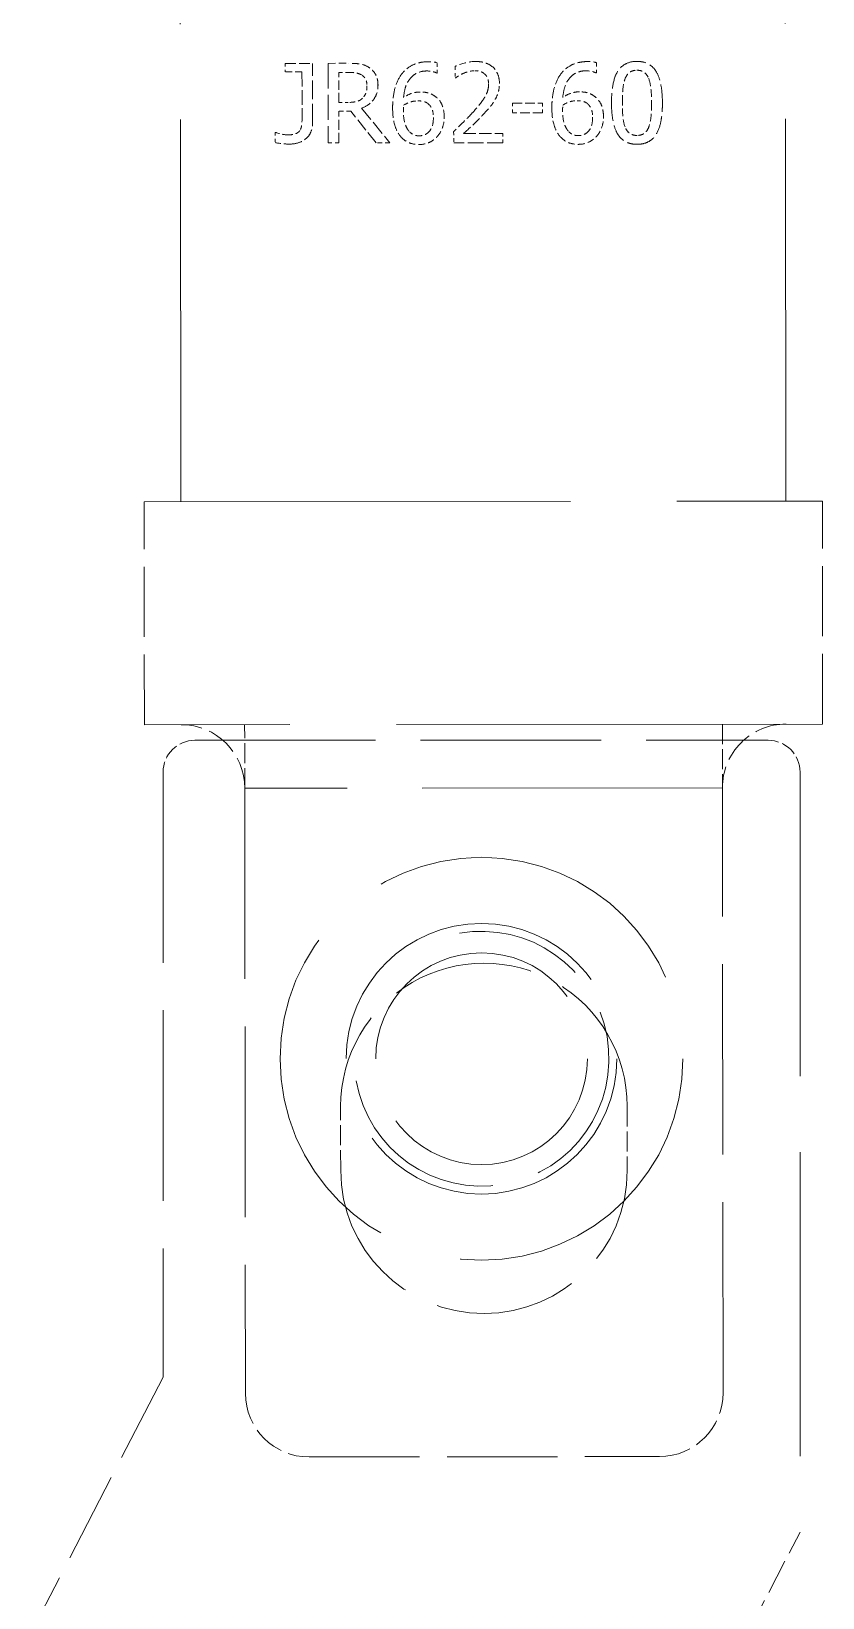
# Model space of a CAD drawing. Header units: millimetres. Extents: x 0 to 5945, y 0 to 4205.
# Drawn here: x 1895.6 to 1920.45, y 637.2 to 686.39 of the extents above; entities that cross this region are included whole.
import ezdxf

# ---------------------------------------------------------------- set-up
doc = ezdxf.new("R2010")
doc.units = ezdxf.units.MM
doc.header["$LTSCALE"] = 5
doc.linetypes.add('DASHED', pattern=[0.2067, 0.1654, -0.0413])
doc.layers.add('가려진 것(ISO)', color=2, linetype='DASHED', lineweight=18)

msp = doc.modelspace()

# ---------------------------------------------------------------- linework, layer by layer
at = {"layer": '가려진 것(ISO)', "ltscale": 14.513788}
for p, q in [((1900.291, 671.613), (1900.259, 701.613)), ((1919.291, 671.633), (1919.259, 701.633))]:
    msp.add_line(p, q, dxfattribs=at)
at = {"layer": '가려진 것(ISO)', "ltscale": 0.408742}
msp.add_line((1903.569, 685.379), (1904.43, 685.38), dxfattribs=at)
at = {"layer": '가려진 것(ISO)', "ltscale": 0.101}
msp.add_line((1903.569, 685.379), (1903.57, 685.114), dxfattribs=at)
at = {"layer": '가려진 것(ISO)', "ltscale": 0.704514}
msp.add_line((1904.432, 683.531), (1904.43, 685.38), dxfattribs=at)
at = {"layer": '가려진 것(ISO)', "ltscale": 0.277625}
msp.add_line((1904.921, 685.381), (1905.565, 685.382), dxfattribs=at)
at = {"layer": '가려진 것(ISO)', "ltscale": 0.952248}
msp.add_line((1904.921, 685.381), (1904.923, 682.881), dxfattribs=at)
at = {"layer": '가려진 것(ISO)', "ltscale": 0.122609}
for p, q in [((1908.347, 685.075), (1908.346, 685.397)), ((1913.347, 685.08), (1913.346, 685.402))]:
    msp.add_line(p, q, dxfattribs=at)
at = {"layer": '가려진 것(ISO)', "ltscale": 0.135729}
msp.add_line((1908.912, 685.288), (1908.912, 684.931), dxfattribs=at)
at = {"layer": '가려진 것(ISO)', "ltscale": 0.254898}
msp.add_line((1904.098, 685.115), (1903.57, 685.114), dxfattribs=at)
at = {"layer": '가려진 것(ISO)', "ltscale": 0.554793}
msp.add_line((1904.098, 685.115), (1904.1, 683.658), dxfattribs=at)
at = {"layer": '가려진 것(ISO)', "ltscale": 0.357995}
msp.add_line((1905.254, 684.154), (1905.253, 685.094), dxfattribs=at)
at = {"layer": '가려진 것(ISO)', "ltscale": 0.140725}
msp.add_line((1905.583, 685.094), (1905.253, 685.094), dxfattribs=at)
at = {"layer": '가려진 것(ISO)', "ltscale": 0.005363}
msp.add_line((1908.347, 685.075), (1908.333, 685.075), dxfattribs=at)
at = {"layer": '가려진 것(ISO)', "ltscale": 0.006873}
msp.add_line((1908.93, 684.931), (1908.912, 684.931), dxfattribs=at)
at = {"layer": '가려진 것(ISO)', "ltscale": 0.005708}
msp.add_line((1913.347, 685.08), (1913.333, 685.08), dxfattribs=at)
at = {"layer": '가려진 것(ISO)', "ltscale": 0.124447}
msp.add_line((1905.254, 684.154), (1905.546, 684.154), dxfattribs=at)
at = {"layer": '가려진 것(ISO)', "ltscale": 0.378833}
msp.add_line((1905.256, 682.881), (1905.255, 683.876), dxfattribs=at)
at = {"layer": '가려진 것(ISO)', "ltscale": 0.162092}
msp.add_line((1905.635, 683.876), (1905.255, 683.876), dxfattribs=at)
at = {"layer": '가려진 것(ISO)', "ltscale": 0.500089}
msp.add_line((1906.427, 682.883), (1905.635, 683.876), dxfattribs=at)
at = {"layer": '가려진 것(ISO)', "ltscale": 0.549816}
msp.add_line((1905.968, 683.97), (1906.858, 682.883), dxfattribs=at)
at = {"layer": '가려진 것(ISO)', "ltscale": 0.364289}
for p, q in [((1910.706, 684.133), (1911.652, 684.134)), ((1911.652, 683.83), (1910.706, 683.829))]:
    msp.add_line(p, q, dxfattribs=at)
at = {"layer": '가려진 것(ISO)', "ltscale": 0.115664}
for p, q in [((1910.706, 684.133), (1910.706, 683.829)), ((1911.652, 683.83), (1911.652, 684.134))]:
    msp.add_line(p, q, dxfattribs=at)
at = {"layer": '가려진 것(ISO)', "ltscale": 0.134957}
msp.add_line((1908.861, 683.24), (1908.862, 682.885), dxfattribs=at)
at = {"layer": '가려진 것(ISO)', "ltscale": 0.009279}
msp.add_line((1903.252, 683.213), (1903.27, 683.213), dxfattribs=at)
at = {"layer": '가려진 것(ISO)', "ltscale": 0.121838}
msp.add_line((1903.252, 683.213), (1903.252, 682.893), dxfattribs=at)
at = {"layer": '가려진 것(ISO)', "ltscale": 0.144507}
msp.add_line((1905.256, 682.881), (1904.923, 682.881), dxfattribs=at)
at = {"layer": '가려진 것(ISO)', "ltscale": 0.173639}
msp.add_line((1906.858, 682.883), (1906.427, 682.883), dxfattribs=at)
at = {"layer": '가려진 것(ISO)', "ltscale": 0.587895}
msp.add_line((1910.403, 682.887), (1908.862, 682.885), dxfattribs=at)
at = {"layer": '가려진 것(ISO)', "ltscale": 0.467898}
msp.add_line((1909.175, 683.175), (1910.403, 683.176), dxfattribs=at)
at = {"layer": '가려진 것(ISO)', "ltscale": 0.110261}
msp.add_line((1910.403, 682.887), (1910.403, 683.176), dxfattribs=at)
at = {"layer": '가려진 것(ISO)', "ltscale": 16.186726}
for p, q in [((1899.141, 671.612), (1920.441, 671.634)), ((1920.448, 664.634), (1899.148, 664.612))]:
    msp.add_line(p, q, dxfattribs=at)
at = {"layer": '가려진 것(ISO)', "ltscale": 2.666475}
for p, q in [((1899.148, 664.612), (1899.141, 671.612)), ((1920.448, 664.634), (1920.441, 671.634))]:
    msp.add_line(p, q, dxfattribs=at)
at = {"layer": '가려진 것(ISO)', "ltscale": 0.761779}
for p, q in [((1902.301, 662.615), (1902.298, 664.615)), ((1917.298, 664.631), (1917.301, 662.631)), ((1905.313, 650.618), (1905.311, 652.618)), ((1914.311, 652.628), (1914.313, 650.628))]:
    msp.add_line(p, q, dxfattribs=at)
at = {"layer": '가려진 것(ISO)', "ltscale": 6.856808}
msp.add_line((1900.737, 664.123), (1918.737, 664.123), dxfattribs=at)
at = {"layer": '가려진 것(ISO)', "ltscale": 7.237747}
for p, q in [((1899.737, 663.123), (1899.737, 644.123)), ((1902.301, 662.615), (1902.321, 643.615)), ((1917.321, 643.631), (1917.301, 662.631))]:
    msp.add_line(p, q, dxfattribs=at)
at = {"layer": '가려진 것(ISO)', "ltscale": 11.546256}
msp.add_line((1919.737, 663.123), (1919.737, 639.257), dxfattribs=at)
at = {"layer": '가려진 것(ISO)', "ltscale": 11.399102}
msp.add_line((1917.301, 662.631), (1902.301, 662.615), dxfattribs=at)
at = {"layer": '가려진 것(ISO)', "ltscale": 3.430929}
msp.add_line((1899.737, 644.123), (1895.599, 636.123), dxfattribs=at)
at = {"layer": '가려진 것(ISO)', "ltscale": 4.190233}
msp.add_line((1904.323, 641.617), (1915.323, 641.629), dxfattribs=at)
at = {"layer": '가려진 것(ISO)', "ltscale": 1.343958}
msp.add_line((1918.116, 636.123), (1919.737, 639.257), dxfattribs=at)
at = {"layer": '가려진 것(ISO)', "ltscale": 12.817657}
msp.add_circle((1909.737, 654.123), 6.325, dxfattribs=at)
at = {"layer": '가려진 것(ISO)', "ltscale": 12.918983}
msp.add_circle((1909.737, 654.123), 4.25, dxfattribs=at)
at = {"layer": '가려진 것(ISO)', "ltscale": 10.102645}
msp.add_circle((1909.737, 654.123), 3.324, dxfattribs=at)
at = {"layer": '가려진 것(ISO)', "ltscale": 1.196656}
for centre, start, end in [((1900.301, 662.613), 0.0611, 90.0611), ((1919.301, 662.633), 90.0611, 180.0611), ((1904.321, 643.617), 180.0611, 270.0611), ((1915.321, 643.629), 270.0611, 0.0611)]:
    msp.add_arc(centre, 2, start, end, dxfattribs=at)
at = {"layer": '가려진 것(ISO)', "ltscale": 0.598278}
for centre, start, end in [((1900.737, 663.123), 90, 180), ((1918.737, 663.123), 0, 90)]:
    msp.add_arc(centre, 1, start, end, dxfattribs=at)
at = {"layer": '가려진 것(ISO)', "ltscale": 7.180437}
msp.add_arc((1909.737, 654.123), 4, 190, 100, dxfattribs=at)
at = {"layer": '가려진 것(ISO)', "ltscale": 5.385303}
for centre, start, end in [((1909.811, 652.623), 0.0611, 180.0611), ((1909.813, 650.623), 180.0611, 0.0611)]:
    msp.add_arc(centre, 4.5, start, end, dxfattribs=at)
at = {"layer": '가려진 것(ISO)', "ltscale": 0.273012}
msp.add_open_spline([(1906.201, 685.251), (1906.126, 685.299), (1906.047, 685.333), (1905.866, 685.373), (1905.741, 685.378), (1905.636, 685.381), (1905.6, 685.382), (1905.565, 685.382)], degree=3, knots=[-0.05466437, -0.05466437, -0.05466437, -0.05466437, -0.03459199, -0.03459199, -0.01180829, -0.01180829, 0, 0, 0, 0], dxfattribs=at)
at = {"layer": '가려진 것(ISO)', "ltscale": 0.25046}
msp.add_open_spline([(1906.485, 684.704), (1906.485, 684.762), (1906.48, 684.82), (1906.457, 684.927), (1906.44, 684.976), (1906.395, 685.06), (1906.351, 685.132), (1906.247, 685.219), (1906.224, 685.236), (1906.201, 685.251)], degree=3, knots=[-0.1246315, -0.1246315, -0.1246315, -0.1246315, -0.0812809, -0.0812809, -0.0425618, -0.0425618, -0.0086872, -0.0086872, 0, 0, 0, 0], dxfattribs=at)
at = {"layer": '가려진 것(ISO)', "ltscale": 0.3789}
msp.add_open_spline([(1908.063, 685.431), (1907.979, 685.431), (1907.895, 685.424), (1907.737, 685.392), (1907.663, 685.369), (1907.512, 685.299), (1907.401, 685.235), (1907.269, 685.095), (1907.241, 685.062), (1907.216, 685.027)], degree=3, knots=[-0.1415252, -0.1415252, -0.1415252, -0.1415252, -0.0985965, -0.0985965, -0.0587664, -0.0587664, -0.013082, -0.013082, 0, 0, 0, 0], dxfattribs=at)
at = {"layer": '가려진 것(ISO)', "ltscale": 0.110616}
msp.add_open_spline([(1908.346, 685.397), (1908.268, 685.423), (1908.177, 685.428), (1908.094, 685.431), (1908.078, 685.431), (1908.063, 685.431)], degree=3, knots=[-0.02531161, -0.02531161, -0.02531161, -0.02531161, -0.00470546, -0.00470546, 0, 0, 0, 0], dxfattribs=at)
at = {"layer": '가려진 것(ISO)', "ltscale": 0.252628}
msp.add_open_spline([(1909.552, 685.439), (1909.356, 685.438), (1909.159, 685.389), (1908.956, 685.308), (1908.933, 685.298), (1908.912, 685.288)], degree=3, knots=[-0.06594445, -0.06594445, -0.06594445, -0.06594445, -0.00718469, -0.00718469, 0, 0, 0, 0], dxfattribs=at)
at = {"layer": '가려진 것(ISO)', "ltscale": 0.437306}
msp.add_open_spline([(1910.298, 684.753), (1910.298, 684.828), (1910.289, 684.904), (1910.249, 685.044), (1910.22, 685.106), (1910.142, 685.216), (1910.086, 685.276), (1909.926, 685.376), (1909.836, 685.407), (1909.679, 685.434), (1909.615, 685.439), (1909.552, 685.439)], degree=3, knots=[-0.1385155, -0.1385155, -0.1385155, -0.1385155, -0.105797, -0.105797, -0.0758174, -0.0758174, -0.0476943, -0.0476943, -0.0189913, -0.0189913, 0, 0, 0, 0], dxfattribs=at)
at = {"layer": '가려진 것(ISO)', "ltscale": 0.385581}
msp.add_open_spline([(1913.063, 685.436), (1912.978, 685.436), (1912.893, 685.429), (1912.733, 685.396), (1912.659, 685.373), (1912.507, 685.302), (1912.399, 685.239), (1912.269, 685.101), (1912.241, 685.067), (1912.216, 685.032)], degree=3, knots=[-0.1420813, -0.1420813, -0.1420813, -0.1420813, -0.0980684, -0.0980684, -0.0578578, -0.0578578, -0.0131224, -0.0131224, 0, 0, 0, 0], dxfattribs=at)
at = {"layer": '가려진 것(ISO)', "ltscale": 0.116559}
msp.add_open_spline([(1913.346, 685.402), (1913.267, 685.428), (1913.174, 685.434), (1913.092, 685.436), (1913.078, 685.436), (1913.063, 685.436)], degree=3, knots=[-0.0260772, -0.0260772, -0.0260772, -0.0260772, -0.00471545, -0.00471545, 0, 0, 0, 0], dxfattribs=at)
at = {"layer": '가려진 것(ISO)', "ltscale": 0.690458}
msp.add_open_spline([(1914.617, 685.442), (1914.506, 685.442), (1914.392, 685.425), (1914.214, 685.343), (1914.148, 685.295), (1914.019, 685.154), (1913.971, 685.064), (1913.876, 684.82), (1913.846, 684.638), (1913.821, 684.359), (1913.818, 684.248), (1913.818, 684.138)], degree=3, knots=[-0.1670447, -0.1670447, -0.1670447, -0.1670447, -0.1347496, -0.1347496, -0.1121471, -0.1121471, -0.0838653, -0.0838653, -0.0328227, -0.0328227, 0, 0, 0, 0], dxfattribs=at)
at = {"layer": '가려진 것(ISO)', "ltscale": 0.699436}
msp.add_open_spline([(1915.416, 684.142), (1915.416, 684.349), (1915.401, 684.57), (1915.328, 684.888), (1915.288, 685.004), (1915.197, 685.162), (1915.145, 685.239), (1914.985, 685.364), (1914.9, 685.401), (1914.746, 685.436), (1914.681, 685.442), (1914.617, 685.442)], degree=3, knots=[-0.2611007, -0.2611007, -0.2611007, -0.2611007, -0.1542755, -0.1542755, -0.0907483, -0.0907483, -0.0549056, -0.0549056, -0.0224065, -0.0224065, 0, 0, 0, 0], dxfattribs=at)
at = {"layer": '가려진 것(ISO)', "ltscale": 0.171168}
msp.add_open_spline([(1905.583, 685.094), (1905.703, 685.094), (1905.777, 685.083), (1905.879, 685.061), (1905.932, 685.041), (1905.981, 685.009)], degree=3, knots=[-0.03406026, -0.03406026, -0.03406026, -0.03406026, -0.01837756, -0.01837756, 0, 0, 0, 0], dxfattribs=at)
at = {"layer": '가려진 것(ISO)', "ltscale": 0.377433}
msp.add_open_spline([(1905.968, 683.97), (1906.063, 684.006), (1906.154, 684.056), (1906.281, 684.166), (1906.341, 684.227), (1906.434, 684.387), (1906.462, 684.472), (1906.482, 684.609), (1906.485, 684.656), (1906.485, 684.704)], degree=3, knots=[-0.1196822, -0.1196822, -0.1196822, -0.1196822, -0.0707649, -0.0707649, -0.0415471, -0.0415471, -0.0142504, -0.0142504, 0, 0, 0, 0], dxfattribs=at)
at = {"layer": '가려진 것(ISO)', "ltscale": 0.149238}
msp.add_open_spline([(1905.981, 685.009), (1906.01, 684.99), (1906.037, 684.966), (1906.078, 684.914), (1906.096, 684.885), (1906.131, 684.793), (1906.139, 684.735), (1906.139, 684.677)], degree=3, knots=[-0.0443716, -0.0443716, -0.0443716, -0.0443716, -0.02972846, -0.02972846, -0.01746242, -0.01746242, 0, 0, 0, 0], dxfattribs=at)
at = {"layer": '가려진 것(ISO)', "ltscale": 0.419814}
msp.add_open_spline([(1907.216, 685.027), (1907.133, 684.91), (1907.072, 684.78), (1906.988, 684.501), (1906.96, 684.34), (1906.946, 684.098), (1906.944, 684.039), (1906.944, 683.981)], degree=3, knots=[-0.1276001, -0.1276001, -0.1276001, -0.1276001, -0.0727855, -0.0727855, -0.0175093, -0.0175093, 0, 0, 0, 0], dxfattribs=at)
at = {"layer": '가려진 것(ISO)', "ltscale": 0.476875}
msp.add_open_spline([(1907.288, 684.306), (1907.297, 684.407), (1907.314, 684.51), (1907.368, 684.691), (1907.402, 684.771), (1907.504, 684.928), (1907.566, 684.985), (1907.691, 685.073), (1907.768, 685.106), (1907.906, 685.136), (1907.962, 685.141), (1908.019, 685.141)], degree=3, knots=[-0.1012376, -0.1012376, -0.1012376, -0.1012376, -0.080962, -0.080962, -0.0636958, -0.0636958, -0.0432584, -0.0432584, -0.0171702, -0.0171702, 0, 0, 0, 0], dxfattribs=at)
at = {"layer": '가려진 것(ISO)', "ltscale": 0.12489}
msp.add_open_spline([(1908.019, 685.141), (1908.169, 685.141), (1908.264, 685.104), (1908.313, 685.084), (1908.323, 685.08), (1908.333, 685.075)], degree=3, knots=[-0.01594945, -0.01594945, -0.01594945, -0.01594945, -0.00327413, -0.00327413, 0, 0, 0, 0], dxfattribs=at)
at = {"layer": '가려진 것(ISO)', "ltscale": 0.106803}
msp.add_open_spline([(1908.93, 684.931), (1908.958, 684.951), (1908.99, 684.971), (1909.049, 685.008), (1909.085, 685.03), (1909.146, 685.058), (1909.16, 685.064), (1909.173, 685.069)], degree=3, knots=[-0.0349566, -0.0349566, -0.0349566, -0.0349566, -0.02032554, -0.02032554, -0.0044055, -0.0044055, 0, 0, 0, 0], dxfattribs=at)
at = {"layer": '가려진 것(ISO)', "ltscale": 0.139302}
msp.add_open_spline([(1909.173, 685.069), (1909.258, 685.105), (1909.364, 685.139), (1909.493, 685.148), (1909.511, 685.149), (1909.528, 685.149)], degree=3, knots=[-0.0390824, -0.0390824, -0.0390824, -0.0390824, -0.00516558, -0.00516558, 0, 0, 0, 0], dxfattribs=at)
at = {"layer": '가려진 것(ISO)', "ltscale": 0.397771}
msp.add_open_spline([(1909.958, 684.734), (1909.958, 684.677), (1909.952, 684.62), (1909.926, 684.507), (1909.907, 684.452), (1909.852, 684.336), (1909.79, 684.223), (1909.566, 683.955), (1909.515, 683.898), (1909.464, 683.842)], degree=3, knots=[-0.2414012, -0.2414012, -0.2414012, -0.2414012, -0.173911, -0.173911, -0.104866, -0.104866, -0.022557, -0.022557, 0, 0, 0, 0], dxfattribs=at)
at = {"layer": '가려진 것(ISO)', "ltscale": 0.125375}
msp.add_open_spline([(1909.528, 685.149), (1909.578, 685.149), (1909.627, 685.143), (1909.719, 685.118), (1909.761, 685.1), (1909.811, 685.067), (1909.823, 685.058), (1909.834, 685.048)], degree=3, knots=[-0.03310011, -0.03310011, -0.03310011, -0.03310011, -0.01813596, -0.01813596, -0.00446671, -0.00446671, 0, 0, 0, 0], dxfattribs=at)
at = {"layer": '가려진 것(ISO)', "ltscale": 0.13261}
msp.add_open_spline([(1909.834, 685.048), (1909.851, 685.033), (1909.866, 685.017), (1909.893, 684.981), (1909.905, 684.961), (1909.935, 684.9), (1909.949, 684.853), (1909.957, 684.773), (1909.958, 684.753), (1909.958, 684.734)], degree=3, knots=[-0.04237306, -0.04237306, -0.04237306, -0.04237306, -0.03333512, -0.03333512, -0.02397908, -0.02397908, -0.00586038, -0.00586038, 0, 0, 0, 0], dxfattribs=at)
at = {"layer": '가려진 것(ISO)', "ltscale": 0.199185}
msp.add_open_spline([(1910.169, 684.252), (1910.204, 684.313), (1910.232, 684.378), (1910.272, 684.504), (1910.289, 684.575), (1910.297, 684.697), (1910.298, 684.725), (1910.298, 684.753)], degree=3, knots=[-0.07006802, -0.07006802, -0.07006802, -0.07006802, -0.03676824, -0.03676824, -0.00832138, -0.00832138, 0, 0, 0, 0], dxfattribs=at)
at = {"layer": '가려진 것(ISO)', "ltscale": 0.419428}
msp.add_open_spline([(1912.216, 685.032), (1912.133, 684.916), (1912.072, 684.786), (1911.995, 684.53), (1911.961, 684.371), (1911.946, 684.105), (1911.944, 684.046), (1911.944, 683.986)], degree=3, knots=[-0.1527943, -0.1527943, -0.1527943, -0.1527943, -0.0798748, -0.0798748, -0.0178348, -0.0178348, 0, 0, 0, 0], dxfattribs=at)
at = {"layer": '가려진 것(ISO)', "ltscale": 0.482421}
msp.add_open_spline([(1912.288, 684.311), (1912.297, 684.414), (1912.314, 684.518), (1912.369, 684.701), (1912.404, 684.782), (1912.508, 684.938), (1912.57, 684.994), (1912.696, 685.082), (1912.774, 685.113), (1912.911, 685.142), (1912.965, 685.146), (1913.019, 685.146)], degree=3, knots=[-0.1031542, -0.1031542, -0.1031542, -0.1031542, -0.0823248, -0.0823248, -0.0645838, -0.0645838, -0.044015, -0.044015, -0.0171005, -0.0171005, 0, 0, 0, 0], dxfattribs=at)
at = {"layer": '가려진 것(ISO)', "ltscale": 0.131135}
msp.add_open_spline([(1913.019, 685.146), (1913.171, 685.147), (1913.267, 685.108), (1913.314, 685.089), (1913.324, 685.085), (1913.333, 685.08)], degree=3, knots=[-0.01621827, -0.01621827, -0.01621827, -0.01621827, -0.00322432, -0.00322432, 0, 0, 0, 0], dxfattribs=at)
at = {"layer": '가려진 것(ISO)', "ltscale": 0.29436}
msp.add_open_spline([(1914.158, 684.139), (1914.158, 684.299), (1914.162, 684.46), (1914.191, 684.713), (1914.21, 684.814), (1914.245, 684.901)], degree=3, knots=[-0.07679167, -0.07679167, -0.07679167, -0.07679167, -0.02855561, -0.02855561, 0, 0, 0, 0], dxfattribs=at)
at = {"layer": '가려진 것(ISO)', "ltscale": 0.203335}
msp.add_open_spline([(1914.245, 684.901), (1914.267, 684.957), (1914.297, 685.01), (1914.377, 685.097), (1914.417, 685.119), (1914.5, 685.156), (1914.559, 685.164), (1914.617, 685.164)], degree=3, knots=[-0.040214, -0.040214, -0.040214, -0.040214, -0.03024949, -0.03024949, -0.01996738, -0.01996738, 0, 0, 0, 0], dxfattribs=at)
at = {"layer": '가려진 것(ISO)', "ltscale": 0.203215}
msp.add_open_spline([(1914.617, 685.164), (1914.673, 685.164), (1914.729, 685.157), (1914.807, 685.124), (1914.849, 685.103), (1914.932, 685.014), (1914.961, 684.962), (1914.984, 684.905)], degree=3, knots=[-0.08060215, -0.08060215, -0.08060215, -0.08060215, -0.03942196, -0.03942196, -0.01881547, -0.01881547, 0, 0, 0, 0], dxfattribs=at)
at = {"layer": '가려진 것(ISO)', "ltscale": 0.295907}
msp.add_open_spline([(1914.984, 684.905), (1914.986, 684.901), (1914.987, 684.897), (1915.034, 684.774), (1915.049, 684.646), (1915.063, 684.512), (1915.068, 684.443), (1915.073, 684.339), (1915.074, 684.301), (1915.075, 684.243), (1915.075, 684.223), (1915.076, 684.183), (1915.076, 684.162), (1915.076, 684.142)], degree=3, knots=[-0.06467938, -0.06467938, -0.06467938, -0.06467938, -0.06391899, -0.06391899, -0.04361818, -0.04361818, -0.02343917, -0.02343917, -0.01210633, -0.01210633, -0.00611506, -0.00611506, 0, 0, 0, 0], dxfattribs=at)
at = {"layer": '가려진 것(ISO)', "ltscale": 0.199946}
msp.add_open_spline([(1905.998, 684.284), (1905.971, 684.258), (1905.942, 684.236), (1905.863, 684.193), (1905.821, 684.183), (1905.72, 684.161), (1905.631, 684.154), (1905.546, 684.154)], degree=3, knots=[-0.03811285, -0.03811285, -0.03811285, -0.03811285, -0.03413639, -0.03413639, -0.02835052, -0.02835052, 0, 0, 0, 0], dxfattribs=at)
at = {"layer": '가려진 것(ISO)', "ltscale": 0.166024}
msp.add_open_spline([(1906.139, 684.677), (1906.139, 684.629), (1906.136, 684.581), (1906.116, 684.477), (1906.101, 684.438), (1906.067, 684.364), (1906.036, 684.321), (1905.998, 684.284)], degree=3, knots=[-0.03133394, -0.03133394, -0.03133394, -0.03133394, -0.02472151, -0.02472151, -0.01669633, -0.01669633, 0, 0, 0, 0], dxfattribs=at)
at = {"layer": '가려진 것(ISO)', "ltscale": 0.217692}
msp.add_open_spline([(1907.809, 684.48), (1907.727, 684.48), (1907.646, 684.47), (1907.501, 684.426), (1907.428, 684.393), (1907.332, 684.335), (1907.31, 684.321), (1907.288, 684.306)], degree=3, knots=[-0.06421569, -0.06421569, -0.06421569, -0.06421569, -0.03418018, -0.03418018, -0.00818489, -0.00818489, 0, 0, 0, 0], dxfattribs=at)
at = {"layer": '가려진 것(ISO)', "ltscale": 0.199722}
msp.add_open_spline([(1908.293, 684.333), (1908.233, 684.378), (1908.166, 684.418), (1908.027, 684.465), (1907.953, 684.474), (1907.862, 684.48), (1907.835, 684.48), (1907.809, 684.48)], degree=3, knots=[-0.04850563, -0.04850563, -0.04850563, -0.04850563, -0.02793351, -0.02793351, -0.00810398, -0.00810398, 0, 0, 0, 0], dxfattribs=at)
at = {"layer": '가려진 것(ISO)', "ltscale": 0.275053}
msp.add_open_spline([(1908.565, 683.695), (1908.565, 683.822), (1908.547, 683.951), (1908.477, 684.121), (1908.438, 684.197), (1908.343, 684.293), (1908.319, 684.314), (1908.293, 684.333)], degree=3, knots=[-0.1095565, -0.1095565, -0.1095565, -0.1095565, -0.0407012, -0.0407012, -0.0097458, -0.0097458, 0, 0, 0, 0], dxfattribs=at)
at = {"layer": '가려진 것(ISO)', "ltscale": 0.207195}
msp.add_open_spline([(1909.835, 683.824), (1909.943, 683.938), (1910.048, 684.056), (1910.145, 684.21), (1910.157, 684.231), (1910.169, 684.252)], degree=3, knots=[-0.05434165, -0.05434165, -0.05434165, -0.05434165, -0.00731404, -0.00731404, 0, 0, 0, 0], dxfattribs=at)
at = {"layer": '가려진 것(ISO)', "ltscale": 0.220766}
msp.add_open_spline([(1912.809, 684.486), (1912.728, 684.486), (1912.647, 684.476), (1912.502, 684.431), (1912.428, 684.398), (1912.332, 684.341), (1912.31, 684.326), (1912.288, 684.311)], degree=3, knots=[-0.06500578, -0.06500578, -0.06500578, -0.06500578, -0.03439535, -0.03439535, -0.00819549, -0.00819549, 0, 0, 0, 0], dxfattribs=at)
at = {"layer": '가려진 것(ISO)', "ltscale": 0.20766}
msp.add_open_spline([(1913.293, 684.338), (1913.246, 684.373), (1913.195, 684.405), (1913.11, 684.443), (1913.065, 684.46), (1912.96, 684.478), (1912.923, 684.481), (1912.86, 684.485), (1912.834, 684.486), (1912.809, 684.486)], degree=3, knots=[-0.07814811, -0.07814811, -0.07814811, -0.07814811, -0.04204702, -0.04204702, -0.01985752, -0.01985752, -0.00813201, -0.00813201, 0, 0, 0, 0], dxfattribs=at)
at = {"layer": '가려진 것(ISO)', "ltscale": 0.278911}
msp.add_open_spline([(1913.565, 683.701), (1913.565, 683.768), (1913.56, 683.835), (1913.537, 683.961), (1913.521, 684.019), (1913.476, 684.127), (1913.437, 684.204), (1913.34, 684.3), (1913.317, 684.32), (1913.293, 684.338)], degree=3, knots=[-0.1155483, -0.1155483, -0.1155483, -0.1155483, -0.0771804, -0.0771804, -0.0424328, -0.0424328, -0.0095292, -0.0095292, 0, 0, 0, 0], dxfattribs=at)
at = {"layer": '가려진 것(ISO)', "ltscale": 0.377677}
msp.add_open_spline([(1906.944, 683.981), (1906.944, 683.804), (1906.96, 683.612), (1907.034, 683.367), (1907.076, 683.248), (1907.173, 683.111), (1907.196, 683.083), (1907.221, 683.058)], degree=3, knots=[-0.1411496, -0.1411496, -0.1411496, -0.1411496, -0.0510475, -0.0510475, -0.010874, -0.010874, 0, 0, 0, 0], dxfattribs=at)
at = {"layer": '가려진 것(ISO)', "ltscale": 0.060158}
for points, knots in [([(1907.282, 683.907), (1907.282, 683.956), (1907.284, 683.985), (1907.286, 684.017), (1907.287, 684.041), (1907.288, 684.065)], [-0.009827418, -0.009827418, -0.009827418, -0.009827418, -0.007095871, -0.007095871, 0, 0, 0, 0]), ([(1912.282, 683.912), (1912.282, 683.961), (1912.284, 683.99), (1912.286, 684.023), (1912.287, 684.046), (1912.288, 684.07)], [-0.009827764, -0.009827764, -0.009827764, -0.009827764, -0.007095883, -0.007095883, 0, 0, 0, 0])]:
    msp.add_open_spline(points, degree=3, knots=knots, dxfattribs=at)
at = {"layer": '가려진 것(ISO)', "ltscale": 0.266972}
msp.add_open_spline([(1907.461, 683.246), (1907.433, 683.276), (1907.41, 683.312), (1907.363, 683.402), (1907.343, 683.457), (1907.295, 683.61), (1907.283, 683.76), (1907.282, 683.907)], degree=3, knots=[-0.06262417, -0.06262417, -0.06262417, -0.06262417, -0.05502288, -0.05502288, -0.04390524, -0.04390524, 0, 0, 0, 0], dxfattribs=at)
at = {"layer": '가려진 것(ISO)', "ltscale": 0.184592}
msp.add_open_spline([(1907.288, 684.065), (1907.382, 684.123), (1907.458, 684.152), (1907.58, 684.191), (1907.656, 684.203), (1907.734, 684.203)], degree=3, knots=[-0.0394706, -0.0394706, -0.0394706, -0.0394706, -0.02391713, -0.02391713, 0, 0, 0, 0], dxfattribs=at)
at = {"layer": '가려진 것(ISO)', "ltscale": 0.13104}
msp.add_open_spline([(1907.734, 684.203), (1907.816, 684.203), (1907.886, 684.192), (1907.974, 684.168), (1908.016, 684.146), (1908.054, 684.116)], degree=3, knots=[-0.02782606, -0.02782606, -0.02782606, -0.02782606, -0.01471201, -0.01471201, 0, 0, 0, 0], dxfattribs=at)
at = {"layer": '가려진 것(ISO)', "ltscale": 0.185184}
msp.add_open_spline([(1908.054, 684.116), (1908.083, 684.092), (1908.109, 684.066), (1908.157, 684), (1908.174, 683.965), (1908.214, 683.862), (1908.225, 683.772), (1908.225, 683.681)], degree=3, knots=[-0.04503014, -0.04503014, -0.04503014, -0.04503014, -0.03698383, -0.03698383, -0.02747081, -0.02747081, 0, 0, 0, 0], dxfattribs=at)
at = {"layer": '가려진 것(ISO)', "ltscale": 0.325045}
msp.add_open_spline([(1909.464, 683.842), (1909.37, 683.738), (1909.215, 683.576), (1908.924, 683.299), (1908.893, 683.269), (1908.861, 683.24)], degree=3, knots=[-0.120928, -0.120928, -0.120928, -0.120928, -0.0129409, -0.0129409, 0, 0, 0, 0], dxfattribs=at)
at = {"layer": '가려진 것(ISO)', "ltscale": 0.352644}
msp.add_open_spline([(1909.175, 683.175), (1909.276, 683.269), (1909.523, 683.495), (1909.773, 683.757), (1909.804, 683.79), (1909.835, 683.824)], degree=3, knots=[-0.1086404, -0.1086404, -0.1086404, -0.1086404, -0.0137507, -0.0137507, 0, 0, 0, 0], dxfattribs=at)
at = {"layer": '가려진 것(ISO)', "ltscale": 0.377235}
msp.add_open_spline([(1911.944, 683.986), (1911.944, 683.808), (1911.96, 683.615), (1912.04, 683.352), (1912.084, 683.243), (1912.173, 683.116), (1912.196, 683.089), (1912.221, 683.063)], degree=3, knots=[-0.1134236, -0.1134236, -0.1134236, -0.1134236, -0.0469434, -0.0469434, -0.0108884, -0.0108884, 0, 0, 0, 0], dxfattribs=at)
at = {"layer": '가려진 것(ISO)', "ltscale": 0.267162}
msp.add_open_spline([(1912.461, 683.252), (1912.433, 683.282), (1912.41, 683.317), (1912.363, 683.407), (1912.343, 683.463), (1912.295, 683.614), (1912.283, 683.765), (1912.282, 683.912)], degree=3, knots=[-0.06303316, -0.06303316, -0.06303316, -0.06303316, -0.05533192, -0.05533192, -0.0441015, -0.0441015, 0, 0, 0, 0], dxfattribs=at)
at = {"layer": '가려진 것(ISO)', "ltscale": 0.186866}
msp.add_open_spline([(1912.288, 684.07), (1912.382, 684.128), (1912.458, 684.157), (1912.58, 684.196), (1912.657, 684.208), (1912.734, 684.208)], degree=3, knots=[-0.04016794, -0.04016794, -0.04016794, -0.04016794, -0.02437245, -0.02437245, 0, 0, 0, 0], dxfattribs=at)
at = {"layer": '가려진 것(ISO)', "ltscale": 0.135257}
msp.add_open_spline([(1912.734, 684.208), (1912.821, 684.208), (1912.89, 684.195), (1912.97, 684.175), (1913.014, 684.153), (1913.054, 684.121)], degree=3, knots=[-0.0262599, -0.0262599, -0.0262599, -0.0262599, -0.0158156, -0.0158156, 0, 0, 0, 0], dxfattribs=at)
at = {"layer": '가려진 것(ISO)', "ltscale": 0.186913}
msp.add_open_spline([(1913.054, 684.121), (1913.083, 684.098), (1913.109, 684.071), (1913.158, 684.004), (1913.174, 683.97), (1913.215, 683.864), (1913.225, 683.772), (1913.225, 683.686)], degree=3, knots=[-0.04140777, -0.04140777, -0.04140777, -0.04140777, -0.03431327, -0.03431327, -0.02586775, -0.02586775, 0, 0, 0, 0], dxfattribs=at)
at = {"layer": '가려진 것(ISO)', "ltscale": 0.688916}
msp.add_open_spline([(1913.818, 684.138), (1913.818, 683.894), (1913.838, 683.65), (1913.936, 683.296), (1913.983, 683.205), (1914.064, 683.077), (1914.118, 683.016), (1914.258, 682.912), (1914.34, 682.878), (1914.49, 682.844), (1914.555, 682.839), (1914.619, 682.839)], degree=3, knots=[-0.128, -0.128, -0.128, -0.128, -0.0990379, -0.0990379, -0.0785246, -0.0785246, -0.0521666, -0.0521666, -0.0221877, -0.0221877, 0, 0, 0, 0], dxfattribs=at)
at = {"layer": '가려진 것(ISO)', "ltscale": 0.291269}
msp.add_open_spline([(1914.244, 683.385), (1914.194, 683.517), (1914.18, 683.644), (1914.162, 683.838), (1914.158, 684), (1914.158, 684.139)], degree=3, knots=[-0.0584137, -0.0584137, -0.0584137, -0.0584137, -0.04176152, -0.04176152, 0, 0, 0, 0], dxfattribs=at)
at = {"layer": '가려진 것(ISO)', "ltscale": 0.701225}
msp.add_open_spline([(1914.619, 682.839), (1914.704, 682.839), (1914.788, 682.849), (1914.94, 682.897), (1915.008, 682.931), (1915.139, 683.035), (1915.197, 683.106), (1915.308, 683.308), (1915.348, 683.448), (1915.389, 683.671), (1915.399, 683.758), (1915.409, 683.893), (1915.412, 683.941), (1915.416, 684.04), (1915.416, 684.091), (1915.416, 684.142)], degree=3, knots=[-0.1843458, -0.1843458, -0.1843458, -0.1843458, -0.1550591, -0.1550591, -0.1286312, -0.1286312, -0.0983978, -0.0983978, -0.0557832, -0.0557832, -0.0297485, -0.0297485, -0.0152807, -0.0152807, 0, 0, 0, 0], dxfattribs=at)
at = {"layer": '가려진 것(ISO)', "ltscale": 0.294924}
msp.add_open_spline([(1915.076, 684.142), (1915.076, 683.894), (1915.063, 683.744), (1915.041, 683.566), (1915.021, 683.466), (1914.988, 683.38)], degree=3, knots=[-0.05386298, -0.05386298, -0.05386298, -0.05386298, -0.02853053, -0.02853053, 0, 0, 0, 0], dxfattribs=at)
at = {"layer": '가려진 것(ISO)', "ltscale": 0.196239}
msp.add_open_spline([(1904.029, 683.269), (1904.016, 683.248), (1904, 683.231), (1903.961, 683.2), (1903.938, 683.187), (1903.876, 683.16), (1903.817, 683.141), (1903.693, 683.133), (1903.671, 683.133), (1903.649, 683.133)], degree=3, knots=[-0.09191566, -0.09191566, -0.09191566, -0.09191566, -0.07159943, -0.07159943, -0.04779274, -0.04779274, -0.00843318, -0.00843318, 0, 0, 0, 0], dxfattribs=at)
at = {"layer": '가려진 것(ISO)', "ltscale": 0.492594}
msp.add_open_spline([(1903.694, 682.845), (1903.794, 682.845), (1903.899, 682.857), (1904.079, 682.917), (1904.155, 682.958), (1904.261, 683.048), (1904.309, 683.097), (1904.386, 683.235), (1904.408, 683.306), (1904.429, 683.431), (1904.432, 683.481), (1904.432, 683.531)], degree=3, knots=[-0.177534, -0.177534, -0.177534, -0.177534, -0.114718, -0.114718, -0.0647415, -0.0647415, -0.0381307, -0.0381307, -0.0150178, -0.0150178, 0, 0, 0, 0], dxfattribs=at)
at = {"layer": '가려진 것(ISO)', "ltscale": 0.155152}
msp.add_open_spline([(1904.1, 683.658), (1904.1, 683.542), (1904.093, 683.457), (1904.078, 683.372), (1904.067, 683.335), (1904.043, 683.29), (1904.037, 683.279), (1904.029, 683.269)], degree=3, knots=[-0.03024456, -0.03024456, -0.03024456, -0.03024456, -0.01604566, -0.01604566, -0.00409884, -0.00409884, 0, 0, 0, 0], dxfattribs=at)
at = {"layer": '가려진 것(ISO)', "ltscale": 0.137587}
msp.add_open_spline([(1907.774, 683.105), (1907.742, 683.105), (1907.711, 683.108), (1907.655, 683.12), (1907.623, 683.129), (1907.542, 683.168), (1907.499, 683.205), (1907.461, 683.246)], degree=3, knots=[-0.04080781, -0.04080781, -0.04080781, -0.04080781, -0.02751254, -0.02751254, -0.01695054, -0.01695054, 0, 0, 0, 0], dxfattribs=at)
at = {"layer": '가려진 것(ISO)', "ltscale": 0.317763}
msp.add_open_spline([(1908.225, 683.681), (1908.225, 683.57), (1908.211, 683.461), (1908.15, 683.314), (1908.12, 683.266), (1908.041, 683.187), (1907.998, 683.158), (1907.894, 683.115), (1907.834, 683.105), (1907.774, 683.105)], degree=3, knots=[-0.08234325, -0.08234325, -0.08234325, -0.08234325, -0.05235454, -0.05235454, -0.03448953, -0.03448953, -0.01854459, -0.01854459, 0, 0, 0, 0], dxfattribs=at)
at = {"layer": '가려진 것(ISO)', "ltscale": 0.262154}
msp.add_open_spline([(1908.331, 683.067), (1908.395, 683.133), (1908.445, 683.21), (1908.531, 683.401), (1908.551, 683.501), (1908.563, 683.623), (1908.565, 683.659), (1908.565, 683.695)], degree=3, knots=[-0.05765717, -0.05765717, -0.05765717, -0.05765717, -0.03699472, -0.03699472, -0.01079487, -0.01079487, 0, 0, 0, 0], dxfattribs=at)
at = {"layer": '가려진 것(ISO)', "ltscale": 0.139785}
msp.add_open_spline([(1912.774, 683.11), (1912.742, 683.11), (1912.711, 683.113), (1912.657, 683.125), (1912.625, 683.133), (1912.542, 683.173), (1912.499, 683.21), (1912.461, 683.252)], degree=3, knots=[-0.0443092, -0.0443092, -0.0443092, -0.0443092, -0.02841092, -0.02841092, -0.01708528, -0.01708528, 0, 0, 0, 0], dxfattribs=at)
at = {"layer": '가려진 것(ISO)', "ltscale": 0.32314}
msp.add_open_spline([(1913.225, 683.686), (1913.225, 683.585), (1913.213, 683.478), (1913.15, 683.315), (1913.116, 683.27), (1913.048, 683.198), (1913.004, 683.167), (1912.897, 683.121), (1912.836, 683.11), (1912.774, 683.11)], degree=3, knots=[-0.0691637, -0.0691637, -0.0691637, -0.0691637, -0.05047156, -0.05047156, -0.03669814, -0.03669814, -0.01972368, -0.01972368, 0, 0, 0, 0], dxfattribs=at)
at = {"layer": '가려진 것(ISO)', "ltscale": 0.265117}
msp.add_open_spline([(1913.331, 683.072), (1913.395, 683.138), (1913.446, 683.216), (1913.526, 683.397), (1913.551, 683.495), (1913.564, 683.634), (1913.565, 683.667), (1913.565, 683.701)], degree=3, knots=[-0.07048478, -0.07048478, -0.07048478, -0.07048478, -0.04167805, -0.04167805, -0.01003402, -0.01003402, 0, 0, 0, 0], dxfattribs=at)
at = {"layer": '가려진 것(ISO)', "ltscale": 0.205923}
msp.add_open_spline([(1914.619, 683.116), (1914.559, 683.116), (1914.497, 683.125), (1914.42, 683.161), (1914.377, 683.183), (1914.295, 683.276), (1914.266, 683.328), (1914.244, 683.385)], degree=3, knots=[-0.0952142, -0.0952142, -0.0952142, -0.0952142, -0.03955272, -0.03955272, -0.01857492, -0.01857492, 0, 0, 0, 0], dxfattribs=at)
at = {"layer": '가려진 것(ISO)', "ltscale": 0.205084}
msp.add_open_spline([(1914.988, 683.38), (1914.967, 683.325), (1914.939, 683.275), (1914.861, 683.186), (1914.819, 683.163), (1914.738, 683.125), (1914.679, 683.116), (1914.619, 683.116)], degree=3, knots=[-0.03895881, -0.03895881, -0.03895881, -0.03895881, -0.0304118, -0.0304118, -0.02054089, -0.02054089, 0, 0, 0, 0], dxfattribs=at)
at = {"layer": '가려진 것(ISO)', "ltscale": 0.22237}
msp.add_open_spline([(1903.252, 682.893), (1903.379, 682.865), (1903.553, 682.849), (1903.667, 682.845), (1903.681, 682.845), (1903.694, 682.845)], degree=3, knots=[-0.04416875, -0.04416875, -0.04416875, -0.04416875, -0.0050033, -0.0050033, 0, 0, 0, 0], dxfattribs=at)
at = {"layer": '가려진 것(ISO)', "ltscale": 0.193094}
msp.add_open_spline([(1903.649, 683.133), (1903.637, 683.133), (1903.512, 683.133), (1903.29, 683.206), (1903.28, 683.21), (1903.27, 683.213)], degree=3, knots=[-0.09183464, -0.09183464, -0.09183464, -0.09183464, -0.00429205, -0.00429205, 0, 0, 0, 0], dxfattribs=at)
at = {"layer": '가려진 것(ISO)', "ltscale": 0.239318}
msp.add_open_spline([(1907.221, 683.058), (1907.28, 682.994), (1907.348, 682.942), (1907.483, 682.877), (1907.566, 682.847), (1907.71, 682.833), (1907.741, 682.831), (1907.772, 682.831)], degree=3, knots=[-0.09249663, -0.09249663, -0.09249663, -0.09249663, -0.04450169, -0.04450169, -0.00948653, -0.00948653, 0, 0, 0, 0], dxfattribs=at)
at = {"layer": '가려진 것(ISO)', "ltscale": 0.240929}
msp.add_open_spline([(1907.772, 682.831), (1907.863, 682.831), (1907.953, 682.845), (1908.096, 682.896), (1908.178, 682.932), (1908.288, 683.025), (1908.31, 683.045), (1908.331, 683.067)], degree=3, knots=[-0.09578819, -0.09578819, -0.09578819, -0.09578819, -0.04348537, -0.04348537, -0.00906798, -0.00906798, 0, 0, 0, 0], dxfattribs=at)
at = {"layer": '가려진 것(ISO)', "ltscale": 0.24194}
msp.add_open_spline([(1912.221, 683.063), (1912.28, 682.998), (1912.349, 682.947), (1912.485, 682.882), (1912.568, 682.852), (1912.712, 682.838), (1912.742, 682.837), (1912.772, 682.837)], degree=3, knots=[-0.09446889, -0.09446889, -0.09446889, -0.09446889, -0.0454522, -0.0454522, -0.00946561, -0.00946561, 0, 0, 0, 0], dxfattribs=at)
at = {"layer": '가려진 것(ISO)', "ltscale": 0.2497}
msp.add_open_spline([(1912.772, 682.837), (1912.864, 682.837), (1912.955, 682.85), (1913.101, 682.903), (1913.183, 682.941), (1913.29, 683.032), (1913.311, 683.052), (1913.331, 683.072)], degree=3, knots=[-0.09532718, -0.09532718, -0.09532718, -0.09532718, -0.04406508, -0.04406508, -0.00882235, -0.00882235, 0, 0, 0, 0], dxfattribs=at)

doc.saveas('drawing.dxf')
